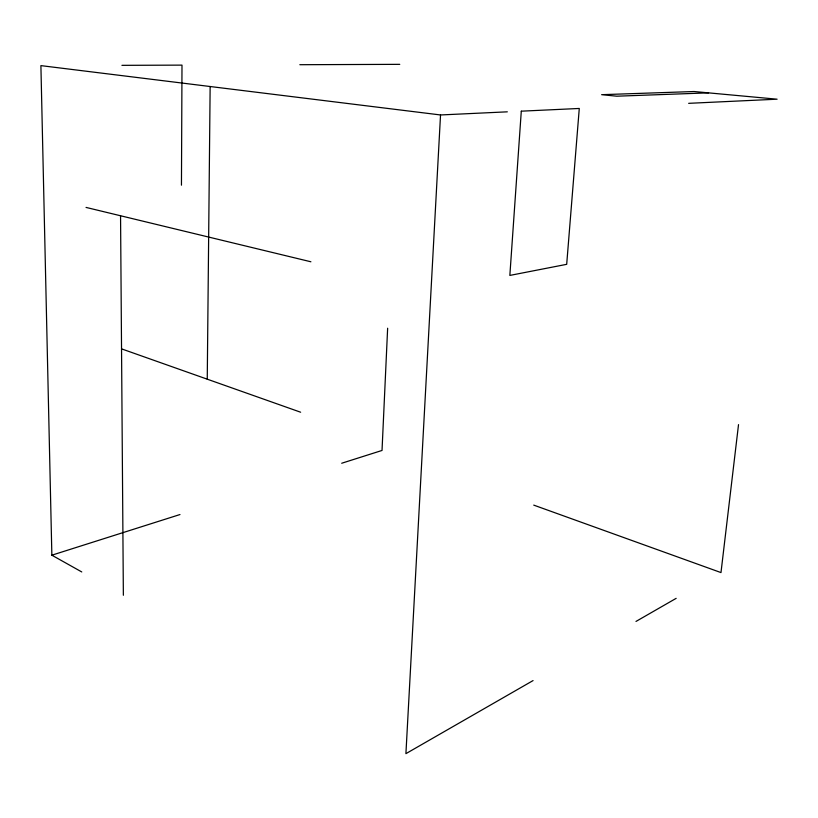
<?xml version="1.0" encoding="UTF-8"?>
<svg xmlns="http://www.w3.org/2000/svg" width="818" height="818" viewBox="0 0 818 818"><rect width="100%" height="100%" fill="white"/><g stroke="black" fill="none" stroke-linecap="round" stroke-linejoin="round"><path stroke-width="1.23" d="M181.453 185.185L181.995 65.123L121.923 65.338M207.251 379.184L210.144 86.514M387.64 328.222L382.026 450.452L341.699 463.244M507.324 111.831L440.534 114.96L405.912 753.654L533.07 680.576M738.521 424.624L720.985 572.58L533.735 505.115M635.985 621.435L676.159 598.347M440.534 114.96L40.9 65.624L51.861 555.187L179.98 514.542M688.654 103.334L777.1 99.193L694.022 91.524L601.619 94.683L616.792 96.197L708.562 92.863M299.838 64.704L399.757 64.346M86.043 207.414L310.901 261.78M121.534 348.857L300.635 412.221M51.861 555.187L81.759 571.946M120.553 215.758L123.365 595.269M521.291 111.176L509.849 275.421L566.69 264.326L579.277 108.457L521.291 111.176"/></g></svg>
